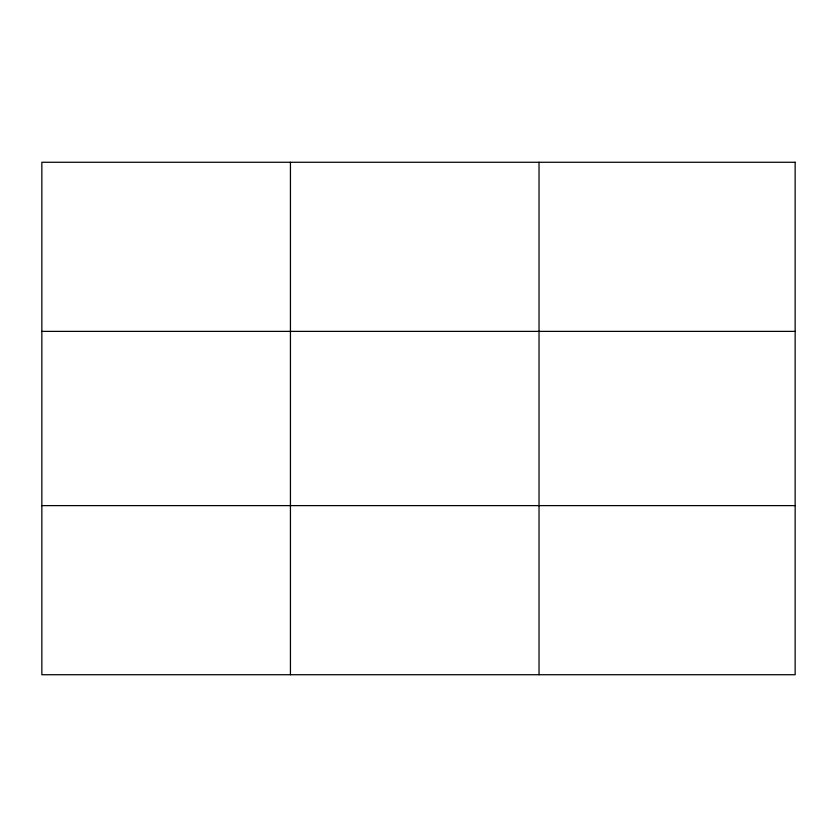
<?xml version="1.0" encoding="UTF-8"?>
<svg xmlns="http://www.w3.org/2000/svg" width="837" height="837" viewBox="0 0 837 837"><rect width="100%" height="100%" fill="white"/><g stroke="black" fill="none" stroke-linecap="round" stroke-linejoin="round"><path stroke-width="1.26" d="M290.439 162.273L290.439 674.727M539.028 162.273L539.028 674.727M41.85 331.379L795.15 331.379M41.85 505.621L795.15 505.621M795.15 162.273L795.15 674.727L41.85 674.727L41.85 162.273L795.15 162.273"/></g></svg>
